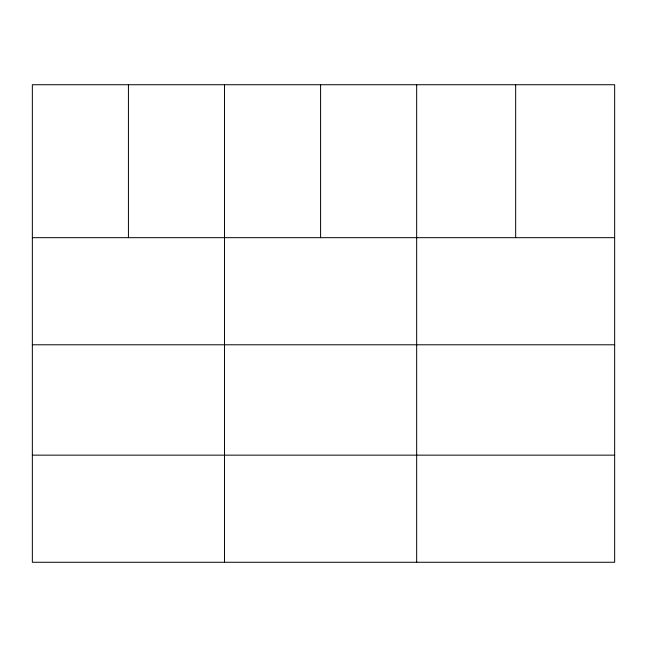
<?xml version="1.0" encoding="UTF-8"?>
<svg xmlns="http://www.w3.org/2000/svg" width="647" height="647" viewBox="0 0 647 647"><rect width="100%" height="100%" fill="white"/><g stroke="black" fill="none" stroke-linecap="round" stroke-linejoin="round"><path stroke-width="0.97" d="M614.65 344.786L614.65 84.733L32.35 84.733L32.35 562.267L614.65 562.267L614.65 344.786L32.35 344.786M32.35 237.675L614.65 237.675M32.35 455.148L614.65 455.148M515.659 84.733L515.659 237.675M416.668 84.733L416.668 562.267M320.588 84.733L320.588 237.675M224.509 84.733L224.509 562.267M128.429 84.733L128.429 237.675"/></g></svg>
